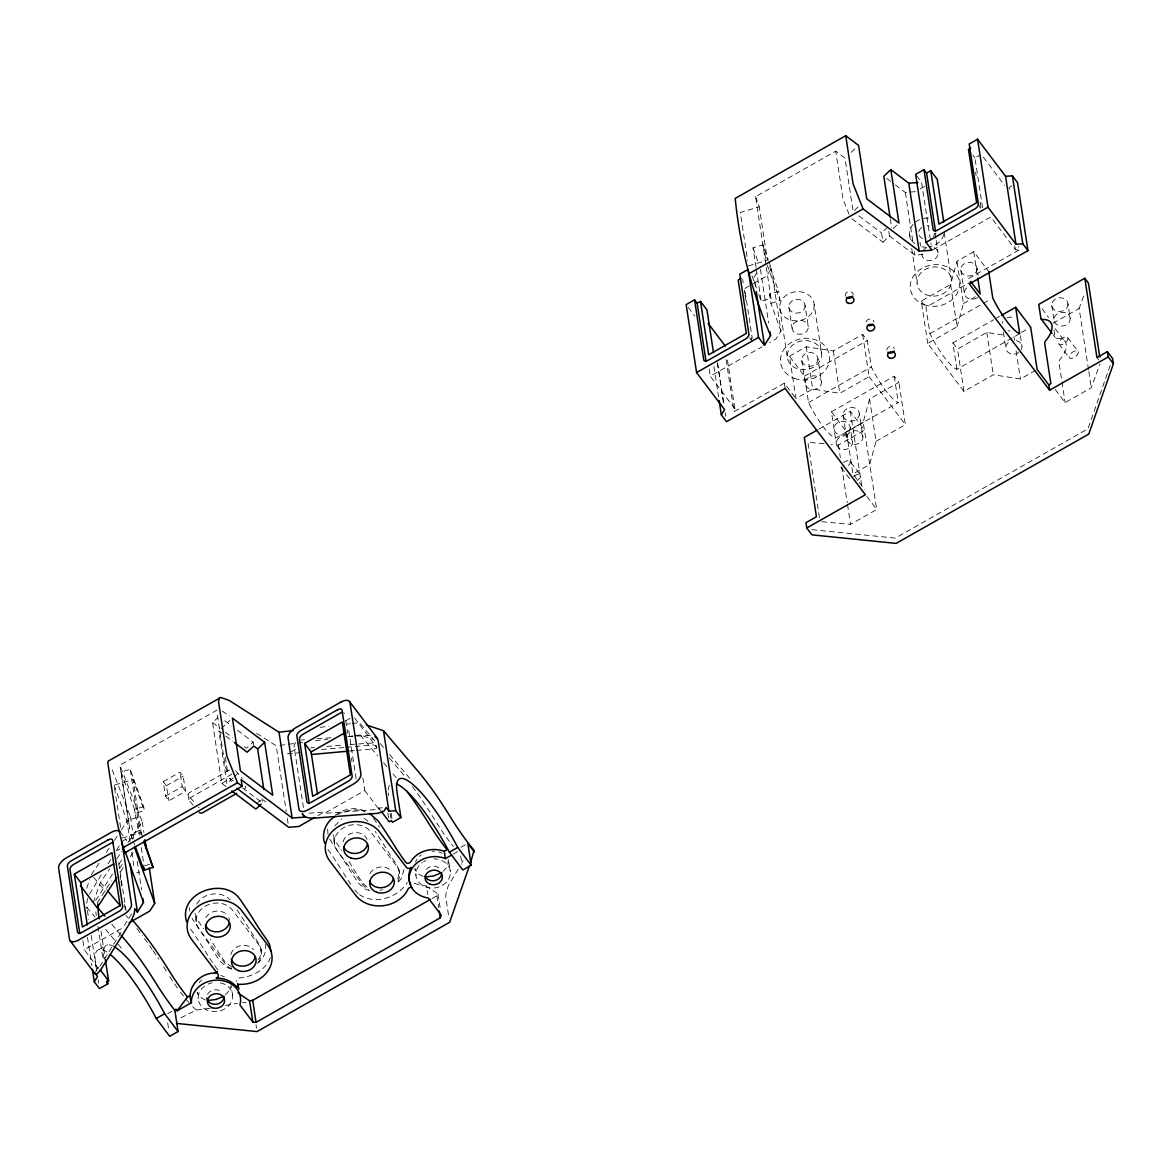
<?xml version="1.0" encoding="UTF-8"?>
<svg xmlns="http://www.w3.org/2000/svg" width="1172" height="1172" viewBox="0 0 1172 1172"><rect width="100%" height="100%" fill="white"/><g stroke="black" fill="none" stroke-linecap="round" stroke-linejoin="round"><path stroke-width="0.75" stroke-dasharray="5 3.75" d="M403.915 869.609L401.615 878.194L396.825 883.732M448.334 859.559L447.689 866.298L443.104 871.353M217.186 710.027L119.852 765.213L129.726 828.589L121.082 772.055L130.224 769.315L143.687 806.629L144.303 810.584L135.146 813.324L139.38 835.211M794.909 397.176L784.317 383.156L734.068 411.665L734.873 408.764L726.918 356.83M821.836 521.73L850.55 524.338L876.715 509.498L863.193 422.198L869.58 398.978L898.895 382.35L894.236 376.183L831.431 411.812L836.281 443.573M869.58 398.978L876.055 441.302L869.668 464.522L852.923 474.015L846.448 431.706L831.431 411.812M1035.623 370.352L1020.402 378.981L993.299 374.776L963.985 391.404L927.741 343.396L957.055 326.768L950.58 284.459L956.967 261.239L973.712 251.731L988.729 271.626M957.055 326.768L963.443 303.548L956.967 261.239M87.754 898.338L86.538 903.817L87.124 908.666M86.684 888.215L89.599 879.747M1110.192 365.371L1087.938 428.82L895.335 538.109L811.127 529.568M93.306 902.44L100.44 882.296L109.611 869.038M1088.539 369.707L1079.148 308.397L1084.1 294.875M1055.269 389.529L1065.128 402.582L1091.293 387.742L1099.951 364.082M397.865 879.044L399.11 870.562L396.326 864.028A72.854 16.305 60.4 0 1 386.599 849.202A125.946 28.187 60.4 0 0 375.172 831.417M270.483 957.421C265.941 970.138 251.965 976.877 239.205 977.99A2.901 2.007 -16.5 0 0 236.305 979.558L236.319 981.477M415.489 862.094L417.042 859.105M461.651 863.178L462.984 860.585M89.512 894.119L102.447 872.92M432.146 898.485L436.907 895.774L437.991 893.914L429.89 888.42A76.561 17.126 60.4 0 1 427.633 886.779M95.65 900.506L113.083 873.213M97.159 902.953L111.443 880.89M196.691 904.242C202.946 892.727 221.083 890.09 230.02 899.891M334.87 825.835L341.814 818.774M258.353 959.678C262.162 954.653 261.81 947.445 258.162 942.434A72.854 16.305 60.4 0 1 248.435 927.609A125.946 28.187 60.4 0 0 237.008 909.824M458.149 869.243L448.349 885.607L446.093 892.771L445.712 896.609L448.598 915.449M108.088 863.837L110.901 859.296M116.541 850.198L120.306 844.133M756.687 273.105L754.079 277.295L755.457 286.246M95.621 971.427L98.258 967.208L98.463 968.526L121.654 931.432M124.349 925.47L131.967 913.281M118.826 864.262L122.65 858.3M768.935 261.752L771.366 268.505L766.415 276.211L750.871 285.06M771.366 268.505L780.962 331.193L776.011 338.898L769.755 342.444M119.427 868.657L123.426 862.533M120.526 871.88L123.499 867.324M130.429 856.703L133.403 852.147M91.343 874.678L99.356 862.768M106.359 852.337L110.358 846.374M114.358 840.412L117.361 835.944M121.361 829.981L130.37 816.576L111.252 767.323M116.761 858.724L121.859 851.355M127.968 842.507L142.251 821.88L119.852 765.213M199.313 982.634L201.599 979.924M295.652 742.462L293.982 745.7L303.548 808.182M226.108 786.646L221.845 783.453L212.542 722.611L217.772 717.674M221.288 728.53L229.917 720.384M851.15 152.345L857.318 146.529M237.535 730.317L253.137 742.066L246.589 748.234L242.34 745.04M221.845 783.453L229.902 778.398L234.151 781.592M233.082 777.93L226.914 783.746L218.812 730.859L224.497 735.122M234.312 776.772L239.249 772.114M854.388 210.433L858.094 206.931M256.595 803.86L261.839 798.923L265.722 801.838M888.786 231.397L889.504 236.026L882.956 242.194L881.534 232.95L886.779 227.998M893.137 228.584L897.811 224.174M257.401 963.311C263.173 959.004 267.172 951.664 265.268 944.383M122.708 840.895L125.609 839.298L126.503 840.734M225.39 994.882L229.961 989.842L231.06 985.432L232.583 995.248M335.236 815.287C343.982 808.167 357.138 806.307 366.997 812.196M982.561 207.766L974.928 157.927L979.631 155.231M758.782 294.509L761.214 301.248L771.015 298.318L755.574 196.647L835.709 151.188L844.983 158.161L853.157 211.59M749.318 285.939L744.645 288.59L752.278 338.43M1011.978 185.85L1009.18 187.432L1009.737 191.021M734.873 408.764L710.276 376.197L761.917 346.883M932.883 249.87L990.794 217.01L1015.392 249.592L1018.776 250.119L1018.234 246.53M789.489 356.273L806.233 346.765L833.336 350.97L862.651 334.342L867.309 340.525L871.353 366.909A35.556 7.955 60.4 0 0 898.279 402.567L835.475 438.211A35.556 7.955 60.4 0 1 808.548 402.553L804.505 376.153L789.489 356.273L795.964 398.583L812.709 389.075L839.811 393.294L869.126 376.666L862.651 334.342M927.741 343.396L921.265 301.087L950.58 284.459M1018.776 250.119L968.541 278.628L969.347 283.917M804.505 376.153L867.309 340.525M1019.699 333.668L956.894 369.312A35.556 7.955 60.4 0 1 929.967 333.654L925.924 307.254L968.321 283.199M963.443 303.548L978.664 294.919M808.548 402.553L871.353 366.909M929.967 333.654L981.784 304.251M983.352 303.358L989.637 299.798M163.26 781.621L180.005 772.128L183.11 776.23L185.659 791.217L168.915 800.71L165.486 796.169L163.26 781.621L166.365 785.738L168.915 800.71M166.365 785.738L183.11 776.23M956.894 369.312L952.851 342.913L993.68 319.751M995.248 318.857L999.95 316.191M165.486 796.169L182.231 786.661L180.005 772.128M963.985 391.404L957.509 349.095L986.824 332.452L1003.086 334.987M818.569 429.318L850.33 411.284L864.57 430.153L838.405 444.994L831.226 444.349M229.609 769.916L189.293 792.785A2.49 1.846 -14.9 0 0 188.472 795.451L195.167 803.347M231.939 774.077L190.069 797.824A2.49 1.846 -14.7 0 0 189.249 800.491L193.717 805.794M131.909 838.932L130.986 834.537L139.541 830.157L130.224 769.315M846.448 431.706L863.193 422.198M1021.53 332.35L1029.148 328.028M116.731 850.755L119.852 848.968M295.52 749.304L287.697 753.743L300.428 752.673M345.594 720.883L350.296 718.216M1052.983 323.238L1079.148 308.397M876.055 441.302L905.37 424.66L898.895 382.35M317.89 815.653L324.234 812.049L305.687 813.412M98.463 968.526L84.238 949.672L124.554 926.803M362.822 777.856L364.756 790.499L324.439 813.368L378.995 809.354L378.79 808.021L383.2 807.698M99.107 949.584L107.472 944.822M167.743 1013.692L171.859 1011.363M460.977 847.297L466.456 844.192M453.315 854.095L458.076 851.399M920.137 188.985L924.811 186.348M210.301 1008.257L196.354 1010.044L179.389 1018.585M337.536 814.628C345.843 810.248 356.024 808.255 365.034 811.581M755.574 196.647L759.236 206.814L740.279 212.469L747.648 260.55M756.043 267.406L753.039 247.819L762.84 244.889L768.319 260.067M748.454 265.898L767.411 260.243L759.236 206.814M780.962 331.193L770.898 303.314L769.477 294.055L778.633 291.33L769.184 265.15M770.898 303.314L780.054 300.589L778.633 291.33M120.599 827.476L114.124 785.167L133.081 779.497L144.303 810.584M135.146 813.324L134.546 809.354L143.687 806.629M130.107 841.657L126.869 820.503L136.685 817.573M122.21 838.053L141.182 832.398L133.081 779.497M144.771 865.771L152.389 863.486M136.611 872.906L139.878 871.939M300.97 740.133L304.53 739.605M225.537 1005.473L237.564 1003.247M379.801 890.237L382.805 889.782M279.8 745.392L286.92 744.469M288.708 744.235L295.842 743.312M297.629 743.077L302.977 742.389M315.458 740.777L327.94 739.151M349.329 736.382L352.889 735.928M354.677 735.694L360.024 735.005L373.106 739.283M320.059 727.329L328.98 726.259M346.824 724.12L350.384 723.695M352.171 723.49L359.306 722.626L376.652 743.019M321.538 749.553L344.656 747.472M346.443 747.311L373.121 744.909L376.52 745.729M349.344 751.076L354.75 750.593M356.566 750.417L376.417 748.63L375.831 744.821M895.291 184.912L905.341 192.486L915.464 191.637M889.504 236.026L914.936 255.159L925.06 254.309M310.712 747.795L314.286 747.502M326.783 746.447L342.869 745.099M350.018 744.498L376.212 742.799M317.143 738.712L331.573 737.686M347.806 736.529L370.821 735.43M432.131 851.253L434.666 851.224M242.458 1002.441L246.208 1002.602M824.048 443.69L807.904 442.225L819.492 517.965M423.077 876.466L417.129 873.096L414.917 868.686L415.928 875.279M205.364 1000.009L199.416 996.639L197.189 992.215L198.215 998.822M438.592 851.898L442.122 853.245M220.878 975.441L224.409 976.789M369.605 890.764L365.093 888.977L358.559 883.219A67.917 15.192 60.4 0 1 349.49 869.39A130.898 29.285 60.4 0 0 331.632 842.199L329.581 838.83M231.441 969.171L226.929 967.369L220.395 961.611A67.917 15.192 60.4 0 1 211.326 947.796A130.898 29.285 60.4 0 0 193.468 920.591L192.091 918.35M414.273 883.234L421.319 885.68L426.447 885.827L427.78 894.529M232.012 967.266L224.658 961.436A72.854 16.305 60.4 0 1 214.93 946.61A125.946 28.187 60.4 0 0 210.213 939.065M222.197 711.17L229.697 715.989M256.712 733.335L276.226 745.861L286.261 811.376M359.452 894.544C374.615 905.238 397.748 897.796 407.123 882.692A2.901 2.022 -17.1 0 1 407.343 882.384M364.111 818.159L368.184 821.484M886.662 178.422L893.855 183.828M858.827 215.868L881.534 232.95M851.81 218.768L882.956 242.194M224.76 720.707L231.866 726.039M212.542 722.611L219.633 727.958M225.302 732.222L232.408 737.569M225.918 736.192L233.008 741.524M242.633 787.98L262.455 802.893L261.839 798.923M366.88 887.072L362.822 883.043A72.854 16.305 60.4 0 1 353.109 868.218A125.946 28.187 60.4 0 0 348.377 860.658M354.779 889.929L358.105 893.591M389.368 757.976L397.469 767.484A130.898 29.285 60.4 0 1 404.853 776.523M235.631 770.634L242.34 778.53M93.657 877.403L105.216 890.998M126.034 915.464L128.349 918.174M86.743 907.274L94.976 916.958M105.568 929.411L116.16 941.863M380.329 743.605L383.801 747.707M389.587 754.534L410.405 779.116M360.024 735.005L377.677 755.837M383.566 762.782L387.097 766.957M392.972 773.901L395.33 776.684A121.009 27.073 60.4 0 1 398.583 780.596M100.44 882.296L106.315 889.24M111.809 924.283L119.91 933.835M120.174 831.812L126.18 839.753M983.337 157.165L1004.726 185.484M972.775 155.056L974.928 157.927M1096.948 357.592L1098.765 359.994M977.712 204.177L980.949 208.47M1067.721 337.653A5.435 2.681 -37.1 0 1 1062.506 344.407A5.435 2.681 -37.1 0 1 1059.84 340.598A5.435 2.681 -37.1 0 1 1067.721 337.653L1078.079 351.366A5.435 2.681 -37.1 0 1 1072.863 358.119A5.435 2.681 -37.1 0 1 1070.197 354.31A5.435 2.681 -37.1 0 1 1078.079 351.366M1042.04 308.734L1048.603 317.436M1055.225 328.702L1063.986 340.305M1053.115 334.767L1055.298 337.668M1058.99 344.114L1069.347 357.826M916.607 175.712L921.558 182.275L931.139 244.875M921.265 301.087L925.924 307.254M952.851 342.913L957.509 349.095M869.126 376.666L905.37 424.66M843.591 462.632A5.435 2.681 -37.1 0 1 850.008 461.182L860.351 474.909A5.435 2.681 -37.1 0 1 856.996 480.71M853.978 475.422L864.57 489.442M749.582 337.697L751.735 340.554M866.855 496.445L876.715 509.498M841.276 467.657L851.634 481.37M688.33 307.445L694.791 316M354.501 717.85L376.945 747.604M378.79 808.021L380.856 810.775M364.756 790.499L378.995 809.354M182.231 786.661L185.659 791.217M849.07 214.359L843.064 199.313L835.709 151.188M229.902 778.398L231.236 781.739M767.177 264.916L780.054 300.589M753.039 247.819L758.958 264.242M769.477 294.055L771.015 298.318M752.102 275.991L756.35 287.785M121.082 772.055L134.546 809.354M141.182 832.398L142.354 835.665M139.541 830.157L141.373 835.24M114.124 785.167L126.869 820.503M130.986 834.537L134.663 844.719M762.943 244.787L766.473 261.561M448.788 861.889L450.312 871.704M334.357 843.371L333.024 834.742L335.91 842.038A125.946 28.187 60.4 0 1 341.682 850.433M196.193 921.763L194.845 913.149L197.746 920.445A125.946 28.187 60.4 0 1 203.518 928.825M760.423 269.311L768.642 322.974M717.469 362.675L724.047 405.6M725.146 412.764L725.688 416.338M717.454 363.13L724.018 406.054M713.938 366.558L718.597 396.956M1088.817 371.509L1091.293 387.742M1067.97 303.797A8.145 6.856 -8.7 0 1 1056.324 310.976A8.145 6.856 -8.7 0 1 1055.327 299.138A8.145 6.856 -8.7 0 1 1067.97 303.797L1070.197 318.345A8.145 6.856 -8.7 0 1 1058.55 325.523A8.145 6.856 -8.7 0 1 1057.554 313.686A8.145 6.856 -8.7 0 1 1070.197 318.345M1051.767 305.482L1053.994 320.029M1054.053 330.196L1055.122 337.155A4.937 2.432 -37.1 0 0 1056.91 338.342A25.681 12.672 -37.1 0 1 1060.133 359.35A4.937 2.432 -37.1 0 0 1058.946 362.221L1065.128 402.582M1014.849 246.003L1015.392 249.592M1020.358 335.705L1022.013 346.443M1013.927 336.672L1014.469 340.202M1016.08 350.78L1020.402 378.981M1003.335 332.013L1005.796 348.128M975.587 172.138L976.13 175.683M980.173 202.17L980.993 207.459A4.937 2.432 -37.1 0 1 980.979 208.103M977.023 268.3A8.145 6.856 -8.7 0 1 965.362 275.479A8.145 6.856 -8.7 0 1 964.38 263.656A8.145 6.856 -8.7 0 1 977.023 268.3L978.122 275.464M986.824 332.452L993.299 374.776M973.712 251.731L977.228 274.658M960.82 269.985L964.38 293.264M944.207 232.554L951.43 279.742A17.287 14.533 -8.7 0 1 926.7 294.963A17.287 14.533 -8.7 0 1 924.605 269.868A17.287 14.533 -8.7 0 1 951.43 279.742M935.139 233.521L935.945 238.81M936.208 240.568L938.098 252.918M920.005 242.252L920.547 245.783M905.341 192.486L913.017 242.619M914.394 251.584L914.936 255.159M909.575 234.385L910.38 239.63M911.713 248.361L917.061 283.316M890.324 219.003L891.687 227.91M894.236 376.183L898.279 402.567M859.34 413.452A8.145 6.856 -8.7 0 1 847.678 420.631A8.145 6.856 -8.7 0 1 846.697 408.794A8.145 6.856 -8.7 0 1 859.34 413.452L862.9 436.717A8.145 6.856 -8.7 0 1 851.253 443.895A8.145 6.856 -8.7 0 1 850.257 432.072A8.145 6.856 -8.7 0 1 862.9 436.717M850.33 411.284L861.933 487.025M850.257 427.341A8.145 6.856 -8.7 0 1 838.595 434.519A8.145 6.856 -8.7 0 1 837.614 422.682A8.145 6.856 -8.7 0 1 850.257 427.341L852.484 441.888A8.145 6.856 -8.7 0 1 840.822 449.066A8.145 6.856 -8.7 0 1 839.841 437.229A8.145 6.856 -8.7 0 1 852.484 441.888M833.336 350.97L839.811 393.294M843.137 415.122L846.697 438.401M838.405 444.994L840.339 457.622M841.716 466.632L847.239 502.7M847.517 504.502L850.55 524.338M814.159 304.456A17.287 14.533 -8.7 0 1 789.43 319.692A17.287 14.533 -8.7 0 1 787.32 294.582A17.287 14.533 -8.7 0 1 814.159 304.456L821.645 353.387A17.287 14.533 -8.7 0 1 796.916 368.609A17.287 14.533 -8.7 0 1 794.806 343.513A17.287 14.533 -8.7 0 1 821.645 353.387M817.924 358.588A8.145 6.856 -8.7 0 1 806.263 365.767A8.145 6.856 -8.7 0 1 805.267 353.929A8.145 6.856 -8.7 0 1 817.924 358.588L821.484 381.852A8.145 6.856 -8.7 0 1 809.823 389.031A8.145 6.856 -8.7 0 1 808.841 377.208A8.145 6.856 -8.7 0 1 821.484 381.852M805.061 305.409A8.145 6.856 -8.7 0 1 793.415 312.587A8.145 6.856 -8.7 0 1 792.418 300.75A8.145 6.856 -8.7 0 1 805.061 305.409L808.299 326.563A8.145 6.856 -8.7 0 1 796.652 333.742A8.145 6.856 -8.7 0 1 795.656 321.904A8.145 6.856 -8.7 0 1 808.299 326.563M806.233 346.765L812.709 389.075M801.721 360.273L805.281 383.537M788.859 307.079L792.096 328.248M779.776 308.031L787.262 356.962M784.317 383.156L785.123 388.445M756.306 269.194L761.214 301.248M742.623 279.375L743.165 282.906M744.249 289.982L744.791 293.513M745.055 295.271L746.139 302.332M726.127 359.731L734.068 411.665M709.177 369.034L710.276 376.197M460.655 855.956L461.988 864.731M437.991 893.914L440.423 909.824M436.907 895.774L438.724 907.655M391.17 813.295L391.99 818.686M390.144 813.353L390.965 818.759M387.786 812.885L388.606 818.203M348.758 730.581L356.581 781.724M345.725 720.648L346.809 727.797M347.088 729.585L347.63 733.159M351.468 758.181L352.01 761.756M287.345 818.466L288.151 823.784M253.137 742.066L253.548 744.703M225.302 757.068L227.734 772.978L225.244 766.708L216.835 711.741M255.994 1024.738L256.522 1028.166M188.121 794.66L188.882 799.7M142.251 821.88L143.878 832.501M141.27 847.546L143.966 865.185M167.655 1022.863L168.944 1031.257M130.37 816.576L134.194 841.599M137.212 861.259L141.578 889.856M131.733 852.249L134.165 868.115M118.753 863.017L126.034 910.615M120.115 875.865L120.657 879.439M120.936 881.212L122.02 888.361M124.481 904.447L125.301 909.809M101.026 931.257L105.099 957.861M95.782 911.875L96.338 915.479M97.994 926.276L103.224 960.498M96.705 970.636L95.606 963.457A76.561 17.126 60.4 0 1 110.417 954.667M98.082 979.602L98.624 983.191M87.402 910.454L88.764 919.375M91.226 935.446L96.69 971.149M87.475 937.292L91.826 965.728M82.846 940.647L84.238 949.672M399.11 870.562L399.535 873.579M260.931 948.968L261.371 951.972M327.618 829.234L327.999 834.361M189.454 907.626L189.703 911.054M412.427 786.485A130.898 29.285 60.4 0 1 435.325 820.693A67.917 15.192 60.4 0 0 453.418 846.448M199.167 807.757A2.49 1.846 -14.9 0 1 198.537 807.288M388.489 795.642A76.561 17.126 60.4 0 1 388.24 792.873M388.24 790.045A76.561 17.126 60.4 0 1 389.968 784.595M118.24 944.324A111.135 24.876 60.4 0 1 122.445 949.525M136.89 928.576A130.898 29.285 60.4 0 1 142.295 935.608M144.464 938.538A130.898 29.285 60.4 0 1 152.126 949.32M153.093 950.712A130.898 29.285 60.4 0 1 158.835 959.297M163.597 966.695A130.898 29.285 60.4 0 1 167.362 972.745M373.502 818.437A130.898 29.285 60.4 0 1 379.494 827.154M196.354 1010.044A67.917 15.192 60.4 0 1 191.139 1004.961M188.912 1002.529A67.917 15.192 60.4 0 1 185.454 998.485M183.491 996.053A67.917 15.192 60.4 0 1 179.492 990.809M177.47 988.025A67.917 15.192 60.4 0 1 173.397 982.151M172.533 980.847A67.917 15.192 60.4 0 1 169.076 975.485M245.358 786.266A2.49 1.846 -14.8 0 1 244.538 788.946M419.327 856.395A17.287 14.65 -8 0 1 421.012 854.989M207.517 994.457A8.644 7.266 -8.7 0 1 221.435 991.556M426.286 869.36A8.644 7.266 -8.7 0 1 439.148 868.027M103.986 958.696A76.561 17.126 60.4 0 1 114.314 946.742M344.436 712.972A4.937 2.432 -37.1 0 1 344.627 713.499M441.888 860.556A17.287 14.533 -8.7 0 1 446.796 881.769A17.287 14.533 -8.7 0 1 421.056 884.435A17.287 14.533 -8.7 0 1 422.36 862.577M423.473 861.845A17.287 14.533 -8.7 0 1 425.89 860.585M433.992 858.9A17.287 14.533 -8.7 0 1 438.079 859.31M220.365 982.854A17.287 14.533 -8.7 0 1 230.576 1003.276A17.287 14.533 -8.7 0 1 204.368 1008.726A17.287 14.533 -8.7 0 1 204.646 986.121M208.177 984.114A17.287 14.533 -8.7 0 1 212.132 982.869M350.868 884.377A76.561 17.126 60.4 0 1 343.074 872.422M327.94 849.451A121.009 27.088 60.4 0 1 342.253 871.089M217.538 969.786A2.959 2.52 -7.8 0 0 217.128 969.01L216.615 968.336A76.561 17.126 60.4 0 1 204.91 950.814A121.009 27.088 60.4 0 0 189.776 927.858M397.923 881.505A19.763 16.613 -8.7 0 0 396.649 866.108L370.748 831.827A19.763 16.613 -8.7 0 0 343.645 827.608A19.763 16.613 -8.7 0 0 337.258 850.828L363.144 885.124A19.763 16.613 -8.7 0 0 368.55 889.738M258.265 962.329A19.763 16.613 -8.7 0 0 258.47 944.515L232.583 910.219A19.763 16.613 -8.7 0 0 205.481 906.015A19.763 16.613 -8.7 0 0 199.094 929.235L224.98 963.516A19.763 16.613 -8.7 0 0 231.704 968.804M369.913 873.653A12.35 10.372 -8.7 0 1 380.329 866.972A12.35 10.372 -8.7 0 1 391.653 871.382M343.176 841.804A12.35 10.372 -8.7 0 1 354.427 832.691A12.35 10.372 -8.7 0 1 367.012 839.328M230.899 954.491A12.35 10.372 -8.7 0 1 240.685 945.614A12.35 10.372 -8.7 0 1 253.489 949.789M205.862 917.764A12.35 10.372 -8.7 0 1 216.263 911.084A12.35 10.372 -8.7 0 1 227.602 915.508M228.848 917.72A12.35 10.372 -8.7 0 1 229.404 920.167M935.959 233.653A4.937 2.432 -37.1 0 1 935.769 233.125M751.545 337.653A4.937 2.432 -37.1 0 1 750.886 339.821M943.738 234.327A17.287 14.533 -8.7 0 1 930.041 246.765M925.895 247.189A17.287 14.533 -8.7 0 1 921.793 246.779M914.702 243.542A17.287 14.533 -8.7 0 1 913.091 224.321M916.006 221.684A17.287 14.533 -8.7 0 1 919.537 219.677M923.477 218.431A17.287 14.533 -8.7 0 1 931.725 218.417M853.948 476.345A5.435 2.681 -37.1 0 1 860.351 474.909M850.008 461.182A5.435 2.681 -37.1 0 1 846.638 466.998M842.492 468.302A5.435 2.681 -37.1 0 1 841.027 467.042M886.735 350.15A3.956 3.326 -8.7 0 1 894.412 348.553M866.079 321.919A3.956 3.326 -8.7 0 1 873.887 321.904M845.495 296.077A3.956 3.326 -8.7 0 1 848.499 291.652A3.956 3.326 -8.7 0 1 853.172 294.48M1016.241 340.598A8.145 6.856 -8.7 0 1 1021.339 349.71M1018.981 352.42A8.145 6.856 -8.7 0 1 1007.568 351.849A8.145 6.856 -8.7 0 1 1008.828 342.136M1009.942 330.885A8.145 6.856 -8.7 0 1 1008.008 330.694M1002.338 323.194A8.145 6.856 -8.7 0 1 1002.91 321.582M1006.938 317.92A8.145 6.856 -8.7 0 1 1014.469 317.905M977.551 297.571A8.145 6.856 -8.7 0 1 966.138 296.999A8.145 6.856 -8.7 0 1 967.413 287.272M934.758 233.418A8.145 6.856 -8.7 0 1 933.205 236.495M922.628 238.692A8.145 6.856 -8.7 0 1 921.69 227.456M927.169 225.713A8.145 6.856 -8.7 0 1 929.103 225.903M934.128 247.658A8.145 6.856 -8.7 0 1 937.439 256.185A8.145 6.856 -8.7 0 1 927.653 260.433A8.145 6.856 -8.7 0 1 921.998 252.932M923.551 249.856A8.145 6.856 -8.7 0 1 926.583 247.658M794.279 378.336A24.7 20.759 -8.7 0 0 829.615 356.596A24.7 20.759 -8.7 0 0 791.29 342.488A24.7 20.759 -8.7 0 0 794.279 378.336M924.078 304.691A24.7 20.759 -8.7 0 0 959.414 282.935A24.7 20.759 -8.7 0 0 921.075 268.842A24.7 20.759 -8.7 0 0 924.078 304.691"/><path stroke-width="1.5" d="M110.417 954.667A76.561 17.126 60.4 0 1 156.272 1018.497L169.706 1036.297L178.085 1031.536L174.862 1010.484L175.961 1009.033L177.119 1010.821L191.402 1002.719C185.879 987.791 199.914 972.921 214.71 973.068M293.293 730.522L279.009 732.222L229.17 700.417L220.79 697.457L107.941 761.258L107.839 762.972L116.336 818.701L124.335 853.069L242.135 786.236L241.124 779.629L292.15 818.012L304.91 817.118L302.303 813.661C304.207 818.159 310.258 818.217 314.448 818.115L378.117 813.295L384.167 810.98L386.145 807.479L388.914 811.156L395.726 810.672L400.912 817.529L392.532 822.275L391.243 820.561L389.148 821.748L381.896 812.137M469.489 865.712L449.638 922.305L257.049 1031.594L176.43 1023.405M470.69 862.284L474.045 850.33A87.666 19.616 60.4 0 1 449.77 815.976A111.135 24.876 60.4 0 0 417.628 770.795L383.493 730.683L366.221 724.926M1107.408 351.659L1108.229 356.947L1049.599 390.203L1048.793 384.914L1050.888 383.727L1044.706 343.352A4.937 2.432 -37.1 0 1 1045.893 340.495A25.681 12.672 -37.1 0 0 1042.67 319.473A4.937 2.432 -37.1 0 1 1040.883 318.301L1038.744 304.383L1084.803 278.247L1096.948 357.592L1107.408 351.659L1112.594 358.515L1113.4 363.803L1088.744 434.123L896.141 543.398L811.947 534.857L806.761 528.001L805.955 522.712L816.43 516.764L804.285 437.42L816.987 430.212M191.402 1002.719A24.7 20.759 -8.7 0 1 218.607 980.173A24.7 20.759 -8.7 0 1 239.908 1004.931L252.83 1022.043L256.053 1022.35L440.276 917.823L441.243 915.142L428.322 898.016A24.7 20.759 -8.7 0 1 410.669 871.192A24.7 20.759 -8.7 0 1 445.389 858.607L451.733 855.003M219.296 698.116L218.519 701.618L226.841 755.999L237.491 782.75L242.135 786.236M107.282 980.232L107.824 983.821L99.459 988.582L94.273 981.726L97.51 976.496L94.742 972.833L95.533 974.24L97.115 973.903L100.968 969.464L131.411 920.606L134.15 913.911L134.839 908.696L137.432 912.138L143.497 902.367L142.955 898.792M806.761 528.001L865.376 494.731L785.123 388.445L726.508 421.7L721.337 414.844L724.56 409.629L696.578 372.564L686.177 304.603L694.557 299.842L703.742 359.877A4.937 2.432 -37.1 0 0 708.327 360.156L745.172 339.25A4.937 2.432 -37.1 0 0 748.952 334.225L739.766 274.189L748.146 269.428L758.548 337.404L764.481 345.271L770.561 335.485L770.019 331.91M149.298 867.925L154.719 903.348L149.767 911.054L129.11 922.774M116.555 877.945L97.73 906.762L99.122 918.833M177.119 1010.821L187.491 997.035L190.289 995.438M263.832 789.503L257.635 748.952L264.652 742.33L232.393 718.055L240.48 770.956L272.739 795.231L264.652 742.33M917.91 182.524L908.798 183.169L890.808 169.647L883.791 176.254L890.061 217.216M261.136 804.124L255.892 809.076L231.778 790.924M334.738 816.62C325.948 822.041 321.143 833.424 324.747 843.327M740.968 278.423L738.184 280.02L746.344 333.419L708.664 354.794L700.49 301.409L697.135 303.27L706.057 361.547M890.808 169.647L898.983 223.061L866.723 198.786L858.549 145.372L845.715 135.703L735.21 198.405C739.825 245.827 751.853 291.711 770.561 335.485M935.505 231.353L926.583 173.075L923.99 169.647L915.625 174.408L926.027 242.37L931.96 250.237L919.2 251.145L863.075 208.909L853.084 183.843L845.715 135.703M1049.599 390.203L969.347 283.917L1027.961 250.647L1022.79 243.791L1015.978 244.274L1005.576 176.313L977.58 139.248L969.215 143.995L978.4 204.031A4.937 2.432 -37.1 0 1 974.621 209.055L937.776 229.961A4.937 2.432 -37.1 0 1 933.176 229.697L923.99 169.647M748.351 274.014L863.075 208.909M970.68 148.053L968.453 149.327L976.628 202.756L938.948 224.13L930.773 170.731L926.583 173.075M696.578 372.564L758.548 337.404M926.027 242.37L987.981 207.21L977.58 139.248M1001.518 315.297L1015.655 307.284L1030.671 327.164L1037.147 369.488L1048.793 384.914M74.334 874.063L112.014 852.674L120.101 905.575L82.421 926.964L74.334 874.063L80.795 882.633L87.27 924.957M304.603 743.4L342.297 722.011L350.384 774.912L312.704 796.286L304.603 743.4L311.078 751.97L317.553 794.279M122.503 848.001L237.491 782.75M236.773 793.341L202.668 812.694A2.49 1.861 -14.7 0 1 199.313 812.386M80.795 882.633L113.772 863.925M311.078 751.97L345.623 732.368M314.711 817.455L298.816 826.48L288.693 827.315L236.891 788.331M105.363 959.634L108.63 980.92L106.535 982.107L107.824 983.821M369.561 813.441L378.19 820.942A121.009 27.088 60.4 0 1 393.323 843.913A76.561 17.126 60.4 0 0 405.029 861.42L405.512 862.123A2.959 2.52 -7.5 0 0 410.698 861.83C417.364 850.623 432.439 846.931 444.276 851.326L447.074 849.729A76.561 17.126 60.4 0 1 428.908 823.711A121.009 27.073 60.4 0 0 406.669 790.953M156.272 1018.497L164.651 1013.751L178.085 1031.536M449.359 852.191L457.739 847.444L471.173 865.244L462.793 869.99L449.359 852.191A76.561 17.126 60.4 0 0 396.414 783.878M238.033 992.728A76.561 17.126 60.4 0 0 241.476 995.336L249.577 1000.815L252.683 1000.317L430.549 899.378M440.291 873.184L433.874 875.894L426.183 876.89M222.577 996.727L216.146 999.423L208.47 1000.434M135.278 846.418L143.848 870.181L153.005 867.456L144.127 840.588M311.43 754.49L347.542 751.237M1005.576 176.313L1012.388 175.829L1017.56 182.686L1027.961 250.647M374.981 736.602L377.999 739.737L388.914 811.156M257.635 748.952L253.753 746.022L247.189 752.204L234.429 742.594M107.502 890.632L120.438 905.912M132.216 919.8L135.747 923.976A121.009 27.073 60.4 0 1 169.325 971.017A76.561 17.126 60.4 0 0 187.491 997.035M97.935 907.89L104.879 916.094M121.068 935.197L125.697 940.662A106.198 23.762 60.4 0 1 155.158 981.946A91.372 20.451 60.4 0 0 174.862 1010.484M69.924 940.501L95.02 973.742M1084.803 278.247L1088.422 283.053L1099.746 356.977M1108.229 356.947L1113.4 363.803M987.981 207.21L1015.978 244.274M930.773 170.731L937.248 179.301L943.782 222.021M1041.058 318.813L1052.017 333.317M970.665 281.427L980.188 294.055L977.77 278.189M700.49 301.409L706.965 309.979L713.499 352.699M694.557 299.842L697.135 303.27M708.166 323.428L725.278 346.077M474.308 851.985L467.833 843.415L471.173 865.244M349.622 701.618L377.516 738.55M80.385 885.534L97.496 908.197M100.338 969.947L108.63 980.92M237.638 983.469L238.941 989.168M143.819 842.023L153.005 867.456M144.771 870.474L143.248 866.225L143.848 870.181M134.37 846.975L154.719 903.348M125.155 851.546L143.497 902.367M186.582 921.734C177.734 892.888 224.321 875.982 240.026 899.349A121.009 27.088 60.4 0 1 255.159 922.305A76.561 17.126 60.4 0 0 266.864 939.827L269.311 943.973L271.069 951.459M1012.388 175.829L1022.79 243.791M719.139 400.546L721.337 414.844M1015.655 307.284L1019.699 333.668A35.556 7.955 60.4 0 1 992.772 298.01L988.729 271.626M908.798 183.169L919.2 251.145M756.277 291.608L764.481 345.271M444.276 851.326L445.389 858.607M439.236 911.04L440.276 917.823M400.912 817.529L397.059 792.404A76.561 17.126 60.4 0 1 414.331 785.738A76.561 17.126 60.4 0 1 457.739 847.444M383.493 730.683L395.726 810.672M309.262 803.494L299.417 739.151A4.937 2.432 -37.1 0 1 303.196 734.141L340.041 713.235A4.937 2.432 -37.1 0 1 342.737 712.327M279.009 732.222L292.15 818.012M252.683 1000.317L256.053 1022.35M249.577 1000.815L252.83 1022.043M144.962 839.592L146.31 848.44M130.063 863.94L137.432 912.138M123.324 846.462L124.335 853.069M121.932 841.789L131.498 904.271A9.874 4.878 -37.1 0 1 123.924 914.321L78.714 939.973A9.874 4.878 -37.1 0 1 69.529 939.431L58.6 868.027A9.874 4.878 -37.1 0 1 66.159 857.992L111.384 832.325A9.874 4.878 -37.1 0 1 120.174 831.812M97.833 903.861L98.419 907.67M92.368 969.273L94.273 981.726M79.813 933.688L69.968 869.346A4.937 2.432 -37.1 0 1 73.748 864.335L110.593 843.415A4.937 2.432 -37.1 0 1 113.288 842.522M410.859 884.787A24.7 20.759 -8.7 0 1 410.493 868.921L411.196 867.383A2.959 2.49 -8.7 0 1 406.303 867.309A29.637 24.905 -8.7 0 0 405.82 866.65L379.933 832.354A29.637 24.905 -8.7 0 0 339.279 826.04A29.637 24.905 -8.7 0 0 329.698 860.863L355.585 895.159A29.637 24.905 -8.7 0 0 383.215 905.692A29.637 24.905 -8.7 0 0 408.105 889.035A2.959 2.49 -8.7 0 1 412.192 887.57M217.347 971.485A2.959 2.52 -7.8 0 1 214.71 973.024M223.999 996.141A8.644 7.266 -8.7 0 1 216.014 1004.272A8.644 7.266 -8.7 0 1 206.814 997.929M441.712 872.598A8.644 7.266 -8.7 0 1 434.753 880.582A8.644 7.266 -8.7 0 1 424.923 876.099M114.314 946.742A76.561 17.126 60.4 0 1 164.651 1013.751M393.309 878.561A12.35 10.372 -8.7 0 1 382.057 887.673A12.35 10.372 -8.7 0 1 369.473 881.036M367.422 844.279A12.35 10.372 -8.7 0 1 356.171 853.392A12.35 10.372 -8.7 0 1 343.586 846.755M255.144 956.967A12.35 10.372 -8.7 0 1 243.893 966.08A12.35 10.372 -8.7 0 1 231.309 959.443M229.258 922.672A12.35 10.372 -8.7 0 1 217.992 931.784A12.35 10.372 -8.7 0 1 205.422 925.162M873.081 324.205A3.956 3.326 -8.7 0 1 867.954 325.274M852.85 296.062A3.956 3.326 -8.7 0 1 846.492 297.38M894.28 350.926A3.956 3.326 -8.7 0 1 887.907 352.245M340.832 702.131L295.608 727.797A9.874 4.878 -37.1 0 0 288.048 737.833L298.977 809.251A9.874 4.878 -37.1 0 0 308.148 809.779L353.373 784.127A9.874 4.878 -37.1 0 0 360.932 774.091L350.003 702.673A9.874 4.878 -37.1 0 0 340.832 702.131M108 839.987L71.155 860.893A4.937 2.432 -37.1 0 0 67.375 865.918L77.499 932.048A4.937 2.432 -37.1 0 0 82.084 932.311L118.929 911.406A4.937 2.432 -37.1 0 0 122.708 906.381L112.6 840.265A4.937 2.432 -37.1 0 0 108 839.987M337.448 709.807L300.603 730.713A4.937 2.432 -37.1 0 0 296.824 735.723L306.932 801.853A4.937 2.432 -37.1 0 0 311.532 802.117L348.377 781.211A4.937 2.432 -37.1 0 0 352.157 776.186L342.034 710.071A4.937 2.432 -37.1 0 0 337.448 709.807M217.948 978.181L216.044 978.122A2.959 2.49 -8.7 0 0 217.919 974.21A29.637 24.905 -8.7 0 1 217.421 973.566L191.519 939.27A29.637 24.905 -8.7 0 1 201.115 904.447A29.637 24.905 -8.7 0 1 241.769 910.761L267.656 945.042A29.637 24.905 -8.7 0 1 267.743 971.222A29.637 24.905 -8.7 0 1 240.172 984.319A2.959 2.49 -8.7 0 0 237.081 987.586L236.055 986.414A24.7 20.759 -8.7 0 0 217.948 978.181M212.235 1007.715A8.644 7.266 -8.7 0 0 224.599 1000.112A8.644 7.266 -8.7 0 0 211.18 995.174A8.644 7.266 -8.7 0 0 212.235 1007.715M429.963 884.186A8.644 7.266 -8.7 0 0 442.327 876.568A8.644 7.266 -8.7 0 0 428.908 871.631A8.644 7.266 -8.7 0 0 429.963 884.186M376.608 892.214A12.35 10.372 -8.7 0 0 394.275 881.344A12.35 10.372 -8.7 0 0 375.113 874.297A12.35 10.372 -8.7 0 0 376.608 892.214M350.721 857.933A12.35 10.372 -8.7 0 0 368.389 847.048A12.35 10.372 -8.7 0 0 349.227 840.002A12.35 10.372 -8.7 0 0 350.721 857.933M238.443 970.621A12.35 10.372 -8.7 0 0 256.111 959.736A12.35 10.372 -8.7 0 0 236.949 952.689A12.35 10.372 -8.7 0 0 238.443 970.621M212.557 936.325A12.35 10.372 -8.7 0 0 230.225 925.455A12.35 10.372 -8.7 0 0 211.048 918.409A12.35 10.372 -8.7 0 0 212.557 936.325M869.038 330.68A3.956 3.326 -8.7 0 0 874.693 327.193A3.956 3.326 -8.7 0 0 868.569 324.937A3.956 3.326 -8.7 0 0 869.038 330.68M848.338 303.255A3.956 3.326 -8.7 0 0 853.978 299.768A3.956 3.326 -8.7 0 0 847.854 297.512A3.956 3.326 -8.7 0 0 848.338 303.255M889.753 358.105A3.956 3.326 -8.7 0 0 895.408 354.633A3.956 3.326 -8.7 0 0 889.27 352.376A3.956 3.326 -8.7 0 0 889.753 358.105"/></g></svg>
